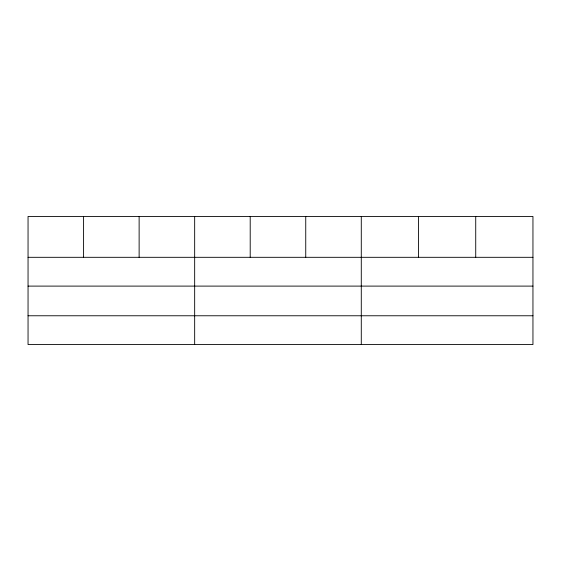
<?xml version="1.0" encoding="UTF-8"?>
<svg xmlns="http://www.w3.org/2000/svg" width="561" height="561" viewBox="0 0 561 561"><rect width="100%" height="100%" fill="white"/><g stroke="black" fill="none" stroke-linecap="round" stroke-linejoin="round"><path stroke-width="0.84" d="M532.95 286.103L532.95 216.441L28.05 216.441L28.05 344.559L532.95 344.559L532.95 286.103L28.05 286.103M28.05 257.31L532.95 257.31M28.05 315.766L532.95 315.766M475.728 216.441L475.728 257.31M418.506 216.441L418.506 257.31M361.284 216.441L361.284 344.559M305.745 216.441L305.745 257.31M250.206 216.441L250.206 257.31M194.667 216.441L194.667 344.559M139.128 216.441L139.128 257.31M83.589 216.441L83.589 257.31"/></g></svg>
